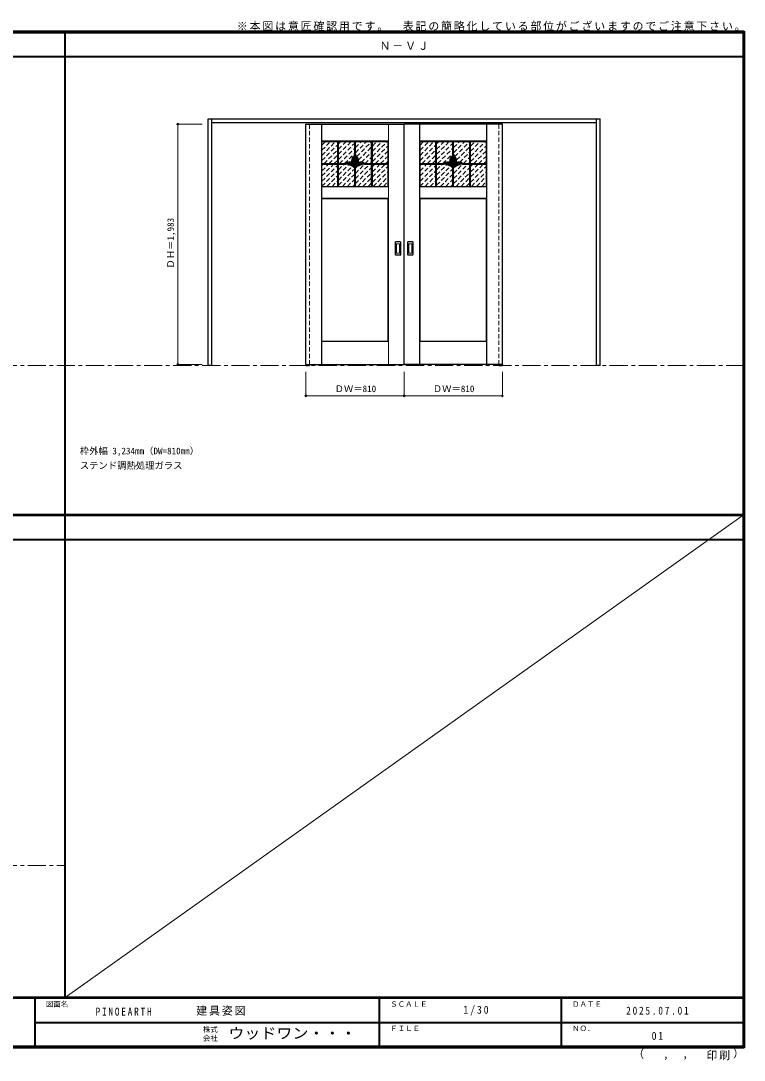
# Model space of a CAD drawing. Units: millimetres, scale not verified. Extents: x -6000 to 5700, y -4307 to 4260.
# Drawn here: x -267 to 5700, y -4307 to 4260 of the extents above; entities that cross this region are included whole.
import ezdxf
from ezdxf.enums import TextEntityAlignment as Align

# ---------------------------------------------------------------- set-up
doc = ezdxf.new("R2010")
doc.units = ezdxf.units.MM
doc.header["$LTSCALE"] = 30
doc.header["$PDMODE"] = 32
doc.header["$PDSIZE"] = 15
doc.linetypes.add('CHAIN1', pattern=[8, 5, -1, 1, -1])
doc.linetypes.add('DASHED1', pattern=[1.8, 1.2, -0.6])
for name, color, linetype, lineweight in [('0-2_扉', 3, 'Continuous', 25), ('0-3_仕上げ', 4, 'Continuous', 9), ('0-4_枠', 3, 'Continuous', 25), ('0-6_引手', 7, 'Continuous', 18), ('0-B_寸法', 7, 'Continuous', 9), ('0-C_ハッチ', 4, 'DASHED1', 9), ('F-0_補助線', 7, 'Continuous', 18), ('F-1_枠', 6, 'Continuous', 40)]:
    doc.layers.add(name, color=color, linetype=linetype, lineweight=lineweight)
doc.layers.add('0-A_文字', color=7, linetype='Continuous')
doc.layers.add('F-A_文字', color=7, linetype='Continuous')
doc.styles.add('ＭＳ ゴシック', font='')
doc.styles.get('ＭＳ ゴシック').set_extended_font_data('MS Gothic')

msp = doc.modelspace()

# ---------------------------------------------------------------- linework, layer by layer
at = {"layer": '0-2_扉'}
for p, q in [((2085, 3409.5), (2895, 3409.5)), ((2085, 1426.5), (2085, 3409.5)), ((3705, 3409.5), (2895, 3409.5)), ((2895, 1426.5), (2895, 3409.5)), ((3705, 1426.5), (3705, 3409.5)), ((2085, 1426.5), (2895, 1426.5)), ((3705, 1426.5), (2895, 1426.5))]:
    msp.add_line(p, q, dxfattribs=at)
at = {"layer": '0-2_扉', "color": 4, "linetype": 'DASHED1', "lineweight": 9}
for p, q in [((2115, 1426.5), (2115, 3409.5)), ((3675, 1426.5), (3675, 3409.5))]:
    msp.add_line(p, q, dxfattribs=at)
at = {"layer": '0-3_仕上げ', "color": 7, "lineweight": 18}
for p, q in [((2213, 1426.5), (2213, 3409.5)), ((2214, 3268.5), (2214, 3409.5)), ((2215, 3269.5), (2215, 3409.5)), ((2765, 3269.5), (2765, 3409.5)), ((2766, 3268.5), (2766, 3409.5)), ((2767, 1426.5), (2767, 3409.5)), ((3023, 1426.5), (3023, 3409.5)), ((3024, 3268.5), (3024, 3409.5)), ((3025, 3269.5), (3025, 3409.5)), ((3575, 3269.5), (3575, 3409.5)), ((3576, 3268.5), (3576, 3409.5)), ((3577, 1426.5), (3577, 3409.5)), ((2215, 3269.5), (2765, 3269.5)), ((2763, 3265.5), (2766, 3268.5)), ((2765, 3269.5), (2766, 3268.5)), ((3025, 3269.5), (3575, 3269.5)), ((3573, 3265.5), (3576, 3268.5)), ((3575, 3269.5), (3576, 3268.5)), ((2214, 2892.5), (2217, 2895.5)), ((2214, 2892.5), (2215, 2891.5)), ((2214, 2892.5), (2214, 2798.5)), ((2215, 2799.5), (2215, 2891.5)), ((2215, 2891.5), (2765, 2891.5)), ((2765, 2799.5), (2765, 2891.5)), ((2766, 2892.5), (2766, 2798.5)), ((3024, 2892.5), (3027, 2895.5)), ((3024, 2892.5), (3025, 2891.5)), ((3024, 2892.5), (3024, 2798.5)), ((3025, 2799.5), (3025, 2891.5)), ((3025, 2891.5), (3575, 2891.5)), ((3575, 2799.5), (3575, 2891.5)), ((3576, 2892.5), (3576, 2798.5)), ((2215, 2799.5), (2765, 2799.5)), ((2763, 2795.5), (2766, 2798.5)), ((2765, 2799.5), (2766, 2798.5)), ((3025, 2799.5), (3575, 2799.5)), ((3573, 2795.5), (3576, 2798.5)), ((3575, 2799.5), (3576, 2798.5)), ((2214, 1617.5), (2217, 1620.5)), ((2214, 1617.5), (2215, 1616.5)), ((2214, 1426.5), (2214, 1617.5)), ((2215, 1616.5), (2765, 1616.5)), ((2215, 1426.5), (2215, 1616.5)), ((2765, 1426.5), (2765, 1616.5)), ((2766, 1426.5), (2766, 1617.5)), ((3024, 1617.5), (3027, 1620.5)), ((3024, 1617.5), (3025, 1616.5)), ((3024, 1426.5), (3024, 1617.5)), ((3025, 1616.5), (3575, 1616.5)), ((3025, 1426.5), (3025, 1616.5)), ((3575, 1426.5), (3575, 1616.5)), ((3576, 1426.5), (3576, 1617.5))]:
    msp.add_line(p, q, dxfattribs=at)
at = {"layer": '0-3_仕上げ', "color": 3, "lineweight": 25}
for p, q in [((2217, 3265.5), (2763, 3265.5)), ((2217, 2895.5), (2217, 3265.5)), ((2347, 2895.5), (2347, 3265.5)), ((2353, 2895.5), (2353, 3265.5)), ((2487, 3160.82), (2487, 3265.5)), ((2493, 3160.82), (2493, 3265.5)), ((2627, 2895.5), (2627, 3265.5)), ((2633, 2895.5), (2633, 3265.5)), ((2763, 2895.5), (2763, 3265.5)), ((3027, 3265.5), (3573, 3265.5)), ((3027, 2895.5), (3027, 3265.5)), ((3157, 2895.5), (3157, 3265.5)), ((3163, 2895.5), (3163, 3265.5)), ((3297, 3160.82), (3297, 3265.5)), ((3303, 3160.82), (3303, 3265.5)), ((3437, 2895.5), (3437, 3265.5)), ((3443, 2895.5), (3443, 3265.5)), ((3573, 2895.5), (3573, 3265.5)), ((2499.45, 3136.7), (2467.79, 3105.04)), ((2495.3, 3141.03), (2467.98, 3113.71)), ((2503.67, 3132.43), (2469.19, 3097.95)), ((2507.2, 3127.47), (2471.61, 3091.88)), ((2491.83, 3146.05), (2472.2, 3126.41)), ((2509.96, 3121.75), (2474.84, 3086.63)), ((2511.8, 3115.11), (2478.79, 3082.1)), ((2512.35, 3107.17), (2482.8, 3077.62)), ((2510.44, 3096.78), (2486.25, 3072.59)), ((3309.45, 3136.7), (3277.79, 3105.04)), ((3305.3, 3141.03), (3277.98, 3113.71)), ((3313.67, 3132.43), (3279.19, 3097.95)), ((3317.2, 3127.47), (3281.61, 3091.88)), ((3301.83, 3146.05), (3282.2, 3126.41)), ((3319.96, 3121.75), (3284.84, 3086.63)), ((3321.8, 3115.11), (3288.79, 3082.1)), ((3322.35, 3107.17), (3292.8, 3077.62)), ((3320.44, 3096.78), (3296.25, 3072.59)), ((2217, 3083.5), (2412.82, 3083.5)), ((2217, 3077.5), (2414, 3077.5)), ((2487, 2895.5), (2487, 3044.38)), ((2493, 2895.5), (2493, 3044.38)), ((2565.99, 3077.5), (2763, 3077.5)), ((2567.18, 3083.5), (2763, 3083.5)), ((3027, 3083.5), (3222.82, 3083.5)), ((3027, 3077.5), (3224, 3077.5)), ((3297, 2895.5), (3297, 3044.38)), ((3303, 2895.5), (3303, 3044.38)), ((3375.99, 3077.5), (3573, 3077.5)), ((3377.18, 3083.5), (3573, 3083.5)), ((2217, 2895.5), (2763, 2895.5)), ((3027, 2895.5), (3573, 2895.5)), ((2217, 2795.5), (2763, 2795.5)), ((2217, 1620.5), (2217, 2795.5)), ((2763, 1620.5), (2763, 2795.5)), ((3027, 2795.5), (3573, 2795.5)), ((3027, 1620.5), (3027, 2795.5)), ((3573, 1620.5), (3573, 2795.5)), ((2217, 1620.5), (2763, 1620.5)), ((3027, 1620.5), (3573, 1620.5))]:
    msp.add_line(p, q, dxfattribs=at)
at = {"layer": '0-3_仕上げ', "color": 3, "linetype": 'CHAIN1', "lineweight": 25}
for p, q in [((2350, 2895.5), (2350, 3265.5)), ((2490, 3160.82), (2490, 3265.5)), ((2630, 2895.5), (2630, 3265.5)), ((3160, 2895.5), (3160, 3265.5)), ((3300, 3160.82), (3300, 3265.5)), ((3440, 2895.5), (3440, 3265.5)), ((2217, 3080.5), (2414, 3080.5)), ((2490, 2895.5), (2490, 3050.39)), ((2566, 3080.5), (2763, 3080.5)), ((3027, 3080.5), (3224, 3080.5)), ((3300, 2895.5), (3300, 3050.39)), ((3376, 3080.5), (3573, 3080.5))]:
    msp.add_line(p, q, dxfattribs=at)
at = {"layer": '0-3_仕上げ', "color": 2, "lineweight": 35}
for p, q in [((2428.22, 3086.42), (2432.89, 3081.75)), ((2434.53, 3088.6), (2444.13, 3079)), ((2441.8, 3089.82), (2457.96, 3073.65)), ((2450.51, 3089.59), (2484.52, 3055.58)), ((2462.37, 3086.21), (2483.34, 3065.25)), ((2514.54, 3084.66), (2524.45, 3074.75)), ((2520.35, 3087.33), (2530.5, 3077.19)), ((2526.99, 3089.19), (2536.87, 3079.3)), ((2534.71, 3089.94), (2543.62, 3081.04)), ((2544.24, 3088.9), (2550.77, 3082.37)), ((3238.22, 3086.42), (3242.89, 3081.75)), ((3244.53, 3088.6), (3254.13, 3079)), ((3251.8, 3089.82), (3267.96, 3073.65)), ((3260.51, 3089.59), (3294.52, 3055.58)), ((3272.37, 3086.21), (3293.34, 3065.25)), ((3324.54, 3084.66), (3334.45, 3074.75)), ((3330.35, 3087.33), (3340.5, 3077.19)), ((3336.99, 3089.19), (3346.87, 3079.3)), ((3344.71, 3089.94), (3353.62, 3081.04)), ((3354.24, 3088.9), (3360.77, 3082.37)), ((2495.2, 3061.57), (2498.48, 3058.29)), ((2497.76, 3067.5), (2503.15, 3062.11)), ((2501.02, 3072.72), (2508.07, 3065.67)), ((2504.91, 3077.32), (2513.26, 3068.97)), ((2509.41, 3081.3), (2518.71, 3072.01)), ((3305.2, 3061.57), (3308.48, 3058.29)), ((3307.76, 3067.5), (3313.15, 3062.11)), ((3311.02, 3072.72), (3318.07, 3065.67)), ((3314.91, 3077.32), (3323.26, 3068.97)), ((3319.41, 3081.3), (3328.71, 3072.01))]:
    msp.add_line(p, q, dxfattribs=at)
at = {"layer": '0-3_仕上げ', "color": 7, "lineweight": 18}
for points in [[(2215, 3269.5), (2214, 3268.5), (2217, 3265.5)], [(3025, 3269.5), (3024, 3268.5), (3027, 3265.5)], [(2763, 2895.5), (2766, 2892.5), (2765, 2891.5)], [(3573, 2895.5), (3576, 2892.5), (3575, 2891.5)], [(2215, 2799.5), (2214, 2798.5), (2217, 2795.5)], [(3025, 2799.5), (3024, 2798.5), (3027, 2795.5)], [(2763, 1620.5), (2766, 1617.5), (2765, 1616.5)], [(3573, 1620.5), (3576, 1617.5), (3575, 1616.5)]]:
    msp.add_lwpolyline(points, dxfattribs=at)
at = {"layer": '0-3_仕上げ', "color": 3, "lineweight": 25}
for centre, radius, start, end in [((2445.07, 3047.94), 48, 65.27067, 132.2051), ((2445.07, 3047.94), 42, 7.55844, 122.98693), ((2504.62, 3108.59), 43, 131.16277, 203.35991), ((2504.62, 3108.59), 37, 131.16277, 225.52075), ((2455.26, 3165.06), 32, 311.16277, 353.05604), ((2455.26, 3165.06), 38, 311.16277, 336.10603), ((2524.74, 3165.06), 38, 203.89397, 228.83723), ((2524.74, 3165.06), 32, 186.94396, 228.83723), ((2534.93, 3047.94), 42, 57.01307, 172.44156), ((2475.38, 3108.59), 37, 314.47925, 48.83723), ((2475.38, 3108.59), 43, 336.64009, 48.83723), ((2534.93, 3047.94), 48, 47.7949, 114.72933), ((3255.07, 3047.94), 48, 65.27067, 132.2051), ((3255.07, 3047.94), 42, 7.55844, 122.98693), ((3314.62, 3108.59), 43, 131.16277, 203.35991), ((3314.62, 3108.59), 37, 131.16277, 225.52075), ((3265.26, 3165.06), 32, 311.16277, 353.05604), ((3265.26, 3165.06), 38, 311.16277, 336.10603), ((3334.74, 3165.06), 38, 203.89397, 228.83723), ((3334.74, 3165.06), 32, 186.94396, 228.83723), ((3344.93, 3047.94), 42, 57.01307, 172.44156), ((3285.38, 3108.59), 37, 314.47925, 48.83723), ((3285.38, 3108.59), 43, 336.64009, 48.83723), ((3344.93, 3047.94), 48, 47.7949, 114.72933), ((2414.01, 2980.5), 97, 41.19177, 90.00377), ((2414.01, 2980.5), 103, 45.10773, 85.43764), ((2445.07, 3047.94), 48, 20.5908, 45.52075), ((2534.93, 3047.94), 48, 134.47925, 159.4092), ((2565.99, 2980.5), 97, 90, 138.80823), ((2565.99, 2980.5), 103, 94.56236, 134.89227), ((3224.01, 2980.5), 97, 41.19177, 90.00377), ((3224.01, 2980.5), 103, 45.10773, 85.43764), ((3255.07, 3047.94), 48, 20.5908, 45.52075), ((3344.93, 3047.94), 48, 134.47925, 159.4092), ((3375.99, 2980.5), 97, 90, 138.80823), ((3375.99, 2980.5), 103, 94.56236, 134.89227)]:
    msp.add_arc(centre, radius, start, end, dxfattribs=at)
at = {"layer": '0-3_仕上げ', "color": 3, "linetype": 'CHAIN1', "lineweight": 25}
for centre, radius, start, end in [((2445.07, 3047.94), 45, 3.11365, 133.65902), ((2504.62, 3108.59), 40, 131.16277, 225.52075), ((2455.26, 3165.06), 35, 311.16277, 353.05604), ((2524.74, 3165.06), 35, 186.94396, 228.83723), ((2534.93, 3047.94), 45, 46.34098, 176.88635), ((2475.38, 3108.59), 40, 314.47925, 48.83723), ((3255.07, 3047.94), 45, 3.11365, 133.65902), ((3314.62, 3108.59), 40, 131.16277, 225.52075), ((3265.26, 3165.06), 35, 311.16277, 353.05604), ((3334.74, 3165.06), 35, 186.94396, 228.83723), ((3344.93, 3047.94), 45, 46.34098, 176.88635), ((3285.38, 3108.59), 40, 314.47925, 48.83723), ((2414.01, 2980.5), 100, 40.5416, 90.00377), ((2565.99, 2980.5), 100, 89.99623, 139.4584), ((3224.01, 2980.5), 100, 40.5416, 90.00377), ((3375.99, 2980.5), 100, 89.99623, 139.4584)]:
    msp.add_arc(centre, radius, start, end, dxfattribs=at)
at = {"layer": '0-4_枠'}
for p, q in [((1278, 1418), (1278, 3453)), ((1278, 3453), (4512, 3453)), ((1308, 1418), (1308, 3453)), ((4482, 1418), (4482, 3453)), ((4512, 1418), (4512, 3453)), ((1308, 3423), (4482, 3423)), ((1308, 1418), (1278, 1418)), ((2085, 1426.5), (2085, 1418)), ((2085, 1418), (2115, 1418)), ((2115, 1426.5), (2115, 1418)), ((3675, 1426.5), (3675, 1418)), ((3675, 1418), (3705, 1418)), ((3705, 1426.5), (3705, 1418)), ((4512, 1418), (4482, 1418))]:
    msp.add_line(p, q, dxfattribs=at)
at = {"layer": '0-4_枠', "color": 4, "linetype": 'DASHED1', "lineweight": 9}
for p, q in [((2085, 1426.5), (2085, 3423)), ((2115, 1426.5), (2115, 3423)), ((3675, 1426.5), (3675, 3423)), ((3705, 1426.5), (3705, 3423))]:
    msp.add_line(p, q, dxfattribs=at)
at = {"layer": '0-6_引手', "color": 3, "lineweight": 25}
for p, q in [((2823, 2330.5), (2823, 2437.5)), ((2863.5, 2439), (2824.5, 2439)), ((2865, 2437.5), (2865, 2330.5)), ((2925, 2330.5), (2925, 2437.5)), ((2965.5, 2439), (2926.5, 2439)), ((2967, 2437.5), (2967, 2330.5)), ((2863.5, 2329), (2824.5, 2329)), ((2965.5, 2329), (2926.5, 2329))]:
    msp.add_line(p, q, dxfattribs=at)
at = {"layer": '0-6_引手'}
for p, q in [((2831.5, 2346.5), (2831.5, 2421.5)), ((2855, 2423), (2833, 2423)), ((2856.5, 2421.5), (2856.5, 2346.5)), ((2933.5, 2346.5), (2933.5, 2421.5)), ((2957, 2423), (2935, 2423)), ((2958.5, 2421.5), (2958.5, 2346.5)), ((2855, 2345), (2833, 2345)), ((2957, 2345), (2935, 2345))]:
    msp.add_line(p, q, dxfattribs=at)
at = {"layer": '0-6_引手', "color": 3, "lineweight": 25}
for centre, start, end in [((2824.5, 2437.5), 90, 180), ((2863.5, 2437.5), 0, 90), ((2926.5, 2437.5), 90, 180), ((2965.5, 2437.5), 0, 90), ((2824.5, 2330.5), 180, 270), ((2863.5, 2330.5), 270, 0), ((2926.5, 2330.5), 180, 270), ((2965.5, 2330.5), 270, 0)]:
    msp.add_arc(centre, 1.5, start, end, dxfattribs=at)
at = {"layer": '0-6_引手'}
for centre, start, end in [((2833, 2421.5), 90, 180), ((2855, 2421.5), 0, 90), ((2935, 2421.5), 90, 180), ((2957, 2421.5), 0, 90), ((2833, 2346.5), 180, 270), ((2855, 2346.5), 270, 0), ((2935, 2346.5), 180, 270), ((2957, 2346.5), 270, 0)]:
    msp.add_arc(centre, 1.5, start, end, dxfattribs=at)
at = {"layer": '0-B_寸法', "color": 4}
for p, q in [((1028, 3409.5), (1228, 3409.5)), ((1028, 3409.5), (1028, 1426.5)), ((1028, 1426.5), (1228, 1426.5)), ((2085, 1168), (2085, 1368)), ((2895, 1168), (2895, 1368)), ((3705, 1168), (3705, 1368)), ((2085, 1168), (3705, 1168))]:
    msp.add_line(p, q, dxfattribs=at)
at = {"layer": '0-B_寸法'}
for p in [(1028, 3409.5), (1028, 1426.5), (2085, 1168), (2895, 1168), (3705, 1168)]:
    msp.add_point(p, dxfattribs=at)
at = {"layer": '0-C_ハッチ'}
for p, q in [((2217, 3151.13), (2331.37, 3265.5)), ((2217, 3193.55), (2288.95, 3265.5)), ((2217, 3235.98), (2246.52, 3265.5)), ((2353, 3159.85), (2458.65, 3265.5)), ((2353, 3202.27), (2416.23, 3265.5)), ((2353, 3244.7), (2373.8, 3265.5)), ((2493, 3172.57), (2585.93, 3265.5)), ((2493, 3214.99), (2543.51, 3265.5)), ((2493, 3257.42), (2501.08, 3265.5)), ((2503.76, 3140.9), (2627, 3264.14)), ((2633, 3142.86), (2755.64, 3265.5)), ((2633, 3185.29), (2713.21, 3265.5)), ((2633, 3227.71), (2670.79, 3265.5)), ((3027, 3151.13), (3141.37, 3265.5)), ((3027, 3193.55), (3098.95, 3265.5)), ((3027, 3235.98), (3056.52, 3265.5)), ((3163, 3159.85), (3268.65, 3265.5)), ((3163, 3202.27), (3226.23, 3265.5)), ((3163, 3244.7), (3183.8, 3265.5)), ((3303, 3172.57), (3395.93, 3265.5)), ((3303, 3214.99), (3353.51, 3265.5)), ((3303, 3257.42), (3311.08, 3265.5)), ((3313.76, 3140.9), (3437, 3264.14)), ((3443, 3142.86), (3565.64, 3265.5)), ((3443, 3185.29), (3523.21, 3265.5)), ((3443, 3227.71), (3480.79, 3265.5)), ((2217, 3108.7), (2347, 3238.7)), ((2234.23, 3083.5), (2347, 3196.27)), ((2353, 3117.42), (2487, 3251.42)), ((2361.51, 3083.5), (2487, 3208.99)), ((2518.16, 3112.88), (2627, 3221.71)), ((2542.98, 3095.27), (2627, 3179.29)), ((2633, 3100.44), (2763, 3230.44)), ((2658.49, 3083.5), (2763, 3188.01)), ((3027, 3108.7), (3157, 3238.7)), ((3044.23, 3083.5), (3157, 3196.27)), ((3163, 3117.42), (3297, 3251.42)), ((3171.51, 3083.5), (3297, 3208.99)), ((3328.16, 3112.88), (3437, 3221.71)), ((3352.98, 3095.27), (3437, 3179.29)), ((3443, 3100.44), (3573, 3230.44)), ((3468.49, 3083.5), (3573, 3188.01)), ((2276.65, 3083.5), (2347, 3153.85)), ((2319.08, 3083.5), (2347, 3111.42)), ((2403.93, 3083.5), (2487, 3166.57)), ((2457.23, 3094.38), (2462.55, 3099.69)), ((2573.64, 3083.5), (2627, 3136.86)), ((2616.06, 3083.5), (2627, 3094.44)), ((2700.92, 3083.5), (2763, 3145.58)), ((2743.34, 3083.5), (2763, 3103.16)), ((3086.65, 3083.5), (3157, 3153.85)), ((3129.08, 3083.5), (3157, 3111.42)), ((3213.93, 3083.5), (3297, 3166.57)), ((3267.23, 3094.38), (3272.55, 3099.69)), ((3383.64, 3083.5), (3437, 3136.86)), ((3426.06, 3083.5), (3437, 3094.44)), ((3510.92, 3083.5), (3573, 3145.58)), ((3553.34, 3083.5), (3573, 3103.16)), ((2217, 2981.42), (2313.08, 3077.5)), ((2217, 3023.85), (2270.65, 3077.5)), ((2217, 3066.27), (2228.23, 3077.5)), ((2217, 2938.99), (2347, 3068.99)), ((2217, 2896.57), (2347, 3026.57)), ((2353, 3032.57), (2397.93, 3077.5)), ((2353, 3074.99), (2355.51, 3077.5)), ((2353, 2990.14), (2437.48, 3074.62)), ((2353, 2947.71), (2467.02, 3061.73)), ((2353, 2905.29), (2487, 3039.29)), ((2493, 2960.44), (2610.06, 3077.5)), ((2493, 3002.86), (2567.64, 3077.5)), ((2493, 2918.01), (2627, 3052.01)), ((2512.92, 2895.5), (2627, 3009.58)), ((2633, 2973.16), (2737.34, 3077.5)), ((2633, 3015.58), (2694.92, 3077.5)), ((2633, 3058.01), (2652.49, 3077.5)), ((2633, 2930.73), (2763, 3060.73)), ((2640.2, 2895.5), (2763, 3018.3)), ((3027, 2981.42), (3123.08, 3077.5)), ((3027, 3023.85), (3080.65, 3077.5)), ((3027, 3066.27), (3038.23, 3077.5)), ((3027, 2938.99), (3157, 3068.99)), ((3027, 2896.57), (3157, 3026.57)), ((3163, 3032.57), (3207.93, 3077.5)), ((3163, 3074.99), (3165.51, 3077.5)), ((3163, 2990.14), (3247.48, 3074.62)), ((3163, 2947.71), (3277.02, 3061.73)), ((3163, 2905.29), (3297, 3039.29)), ((3303, 2960.44), (3420.06, 3077.5)), ((3303, 3002.86), (3377.64, 3077.5)), ((3303, 2918.01), (3437, 3052.01)), ((3322.92, 2895.5), (3437, 3009.58)), ((3443, 2973.16), (3547.34, 3077.5)), ((3443, 3015.58), (3504.92, 3077.5)), ((3443, 3058.01), (3462.49, 3077.5)), ((3443, 2930.73), (3573, 3060.73)), ((3450.2, 2895.5), (3573, 3018.3)), ((2258.36, 2895.5), (2347, 2984.14)), ((2300.79, 2895.5), (2347, 2941.71)), ((2385.64, 2895.5), (2487, 2996.86)), ((2428.06, 2895.5), (2487, 2954.44)), ((2555.34, 2895.5), (2627, 2967.16)), ((2597.77, 2895.5), (2627, 2924.73)), ((2682.62, 2895.5), (2763, 2975.88)), ((2725.05, 2895.5), (2763, 2933.45)), ((3068.36, 2895.5), (3157, 2984.14)), ((3110.79, 2895.5), (3157, 2941.71)), ((3195.64, 2895.5), (3297, 2996.86)), ((3238.06, 2895.5), (3297, 2954.44)), ((3365.34, 2895.5), (3437, 2967.16)), ((3407.77, 2895.5), (3437, 2924.73)), ((3492.62, 2895.5), (3573, 2975.88)), ((3535.05, 2895.5), (3573, 2933.45)), ((2343.21, 2895.5), (2347, 2899.29)), ((2470.49, 2895.5), (2487, 2912.01)), ((3153.21, 2895.5), (3157, 2899.29)), ((3280.49, 2895.5), (3297, 2912.01))]:
    msp.add_line(p, q, dxfattribs=at)
at = {"layer": 'F-0_補助線'}
msp.add_line((100, -3790), (5690, 184.5), dxfattribs=at)
at = {"layer": 'F-1_枠'}
for p, q in [((-6000, 4175), (5700, 4175)), ((-6000, 4170), (5700, 4170)), ((-6000, 4165), (5700, 4165)), ((100, -3790), (100, 4175)), ((5690, 4175), (5690, -4205)), ((5695, 4175), (5695, -4205)), ((5700, 4175), (5700, -4205)), ((-6000, 3965), (5700, 3965)), ((-6000, 190.5), (5700, 190.5)), ((-6000, 187.5), (5700, 187.5)), ((-6000, 184.5), (5700, 184.5)), ((-6000, -15.5), (5700, -15.5)), ((5700, -3790), (-6000, -3790)), ((5700, -3795), (-6000, -3795)), ((-150, -3795), (-150, -4195)), ((2690, -3795), (2690, -4195)), ((4190, -3795), (4190, -4195)), ((-150, -3995), (5690, -3995.01)), ((5700, -4195), (-6000, -4195)), ((5700, -4200), (-6000, -4200)), ((5700, -4205), (-6000, -4205))]:
    msp.add_line(p, q, dxfattribs=at)
at = {"layer": 'F-1_枠', "color": 7, "linetype": 'CHAIN1', "lineweight": 18}
for p, q in [((-5490, 1418), (5690, 1418)), ((-5490, -2701.25), (100, -2701.25))]:
    msp.add_line(p, q, dxfattribs=at)

# ---------------------------------------------------------------- texts
at = {"layer": '0-A_文字', "style": 'ＭＳ ゴシック'}
for s, p in [('枠外幅 3,234mm（DW=810mm）', (220, 670.5)), ('ステンド調熱処理ガラス', (220, 550.5))]:
    msp.add_text(s, height=54.99, dxfattribs=at).set_placement(p, align=Align.BOTTOM_LEFT)
at = {"layer": '0-A_文字', "insert": (2692.5, 4020), "char_height": 65.98, "attachment_point": 7, "style": 'ＭＳ ゴシック'}
msp.add_mtext('\\T1.17;Ｎ－ＶＪ', dxfattribs=at)
at = {"layer": '0-B_寸法', "style": 'ＭＳ ゴシック'}
msp.add_text('ＤＨ＝1,983', height=54.99, rotation=90, dxfattribs=at).set_placement((1013, 2217.75), align=Align.BOTTOM_LEFT)
for p in [(2321.25, 1183), (3131.25, 1183)]:
    msp.add_text('ＤＷ＝810', height=54.99, dxfattribs=at).set_placement(p, align=Align.BOTTOM_LEFT)
at = {"layer": '0-C_ハッチ', "color": 7, "insert": (1515, 4175), "char_height": 65.98, "attachment_point": 7, "style": 'ＭＳ ゴシック'}
msp.add_mtext('\\T1.17;※本図は意匠確認用です。\u3000表記の簡略化している部位がございますのでご注意下さい。', dxfattribs=at)
at = {"layer": 'F-A_文字', "style": 'ＭＳ ゴシック'}
for s, height, p in [('図面名', 43.99, (-60, -3880)), ('ＳＣＡＬＥ', 43.99, (2780, -3880)), ('ＤＡＴＥ', 43.99, (4280, -3880)), ('株式', 43.99, (1235, -4089)), ('ＦＩＬＥ', 43.99, (2780, -4080)), ('ＮＯ．', 43.99, (4280, -4080)), ('会社', 43.99, (1235, -4161)), ('（', 65.98, (4784.03, -4308.31)), (',', 65.98, (5031.28, -4308.31)), (',', 65.98, (5190.2, -4305.53)), ('）', 65.98, (5608.4, -4304.13))]:
    msp.add_text(s, height=height, dxfattribs=at).set_placement(p, align=Align.BOTTOM_LEFT)
at = {"layer": 'F-A_文字', "style": 'ＭＳ ゴシック', "width": 1.1}
msp.add_text('ウッドワン・・・', height=87.98, dxfattribs=at).set_placement((1445, -4155), align=Align.BOTTOM_LEFT)
at = {"layer": 'F-A_文字', "char_height": 65.98, "attachment_point": 7, "style": 'ＭＳ ゴシック'}
for s, insert in [('\\T1.38;\\W0.9;1/30', (3383.75, -3940)), ('\\T1.39;\\W0.85;PINOEARTH', (350, -3940.79)), ('\\T1.17;建具姿図', (1180.42, -3940)), ('\\T1.39;\\W0.85;2025.07.01', (4726.25, -3932.5)), ('\\T1.36;\\W0.9;01', (4936.25, -4140)), ('\\T1.17;印刷', (5388.15, -4306.92))]:
    msp.add_mtext(s, dxfattribs=dict(at, insert=insert))

doc.saveas('drawing.dxf')
